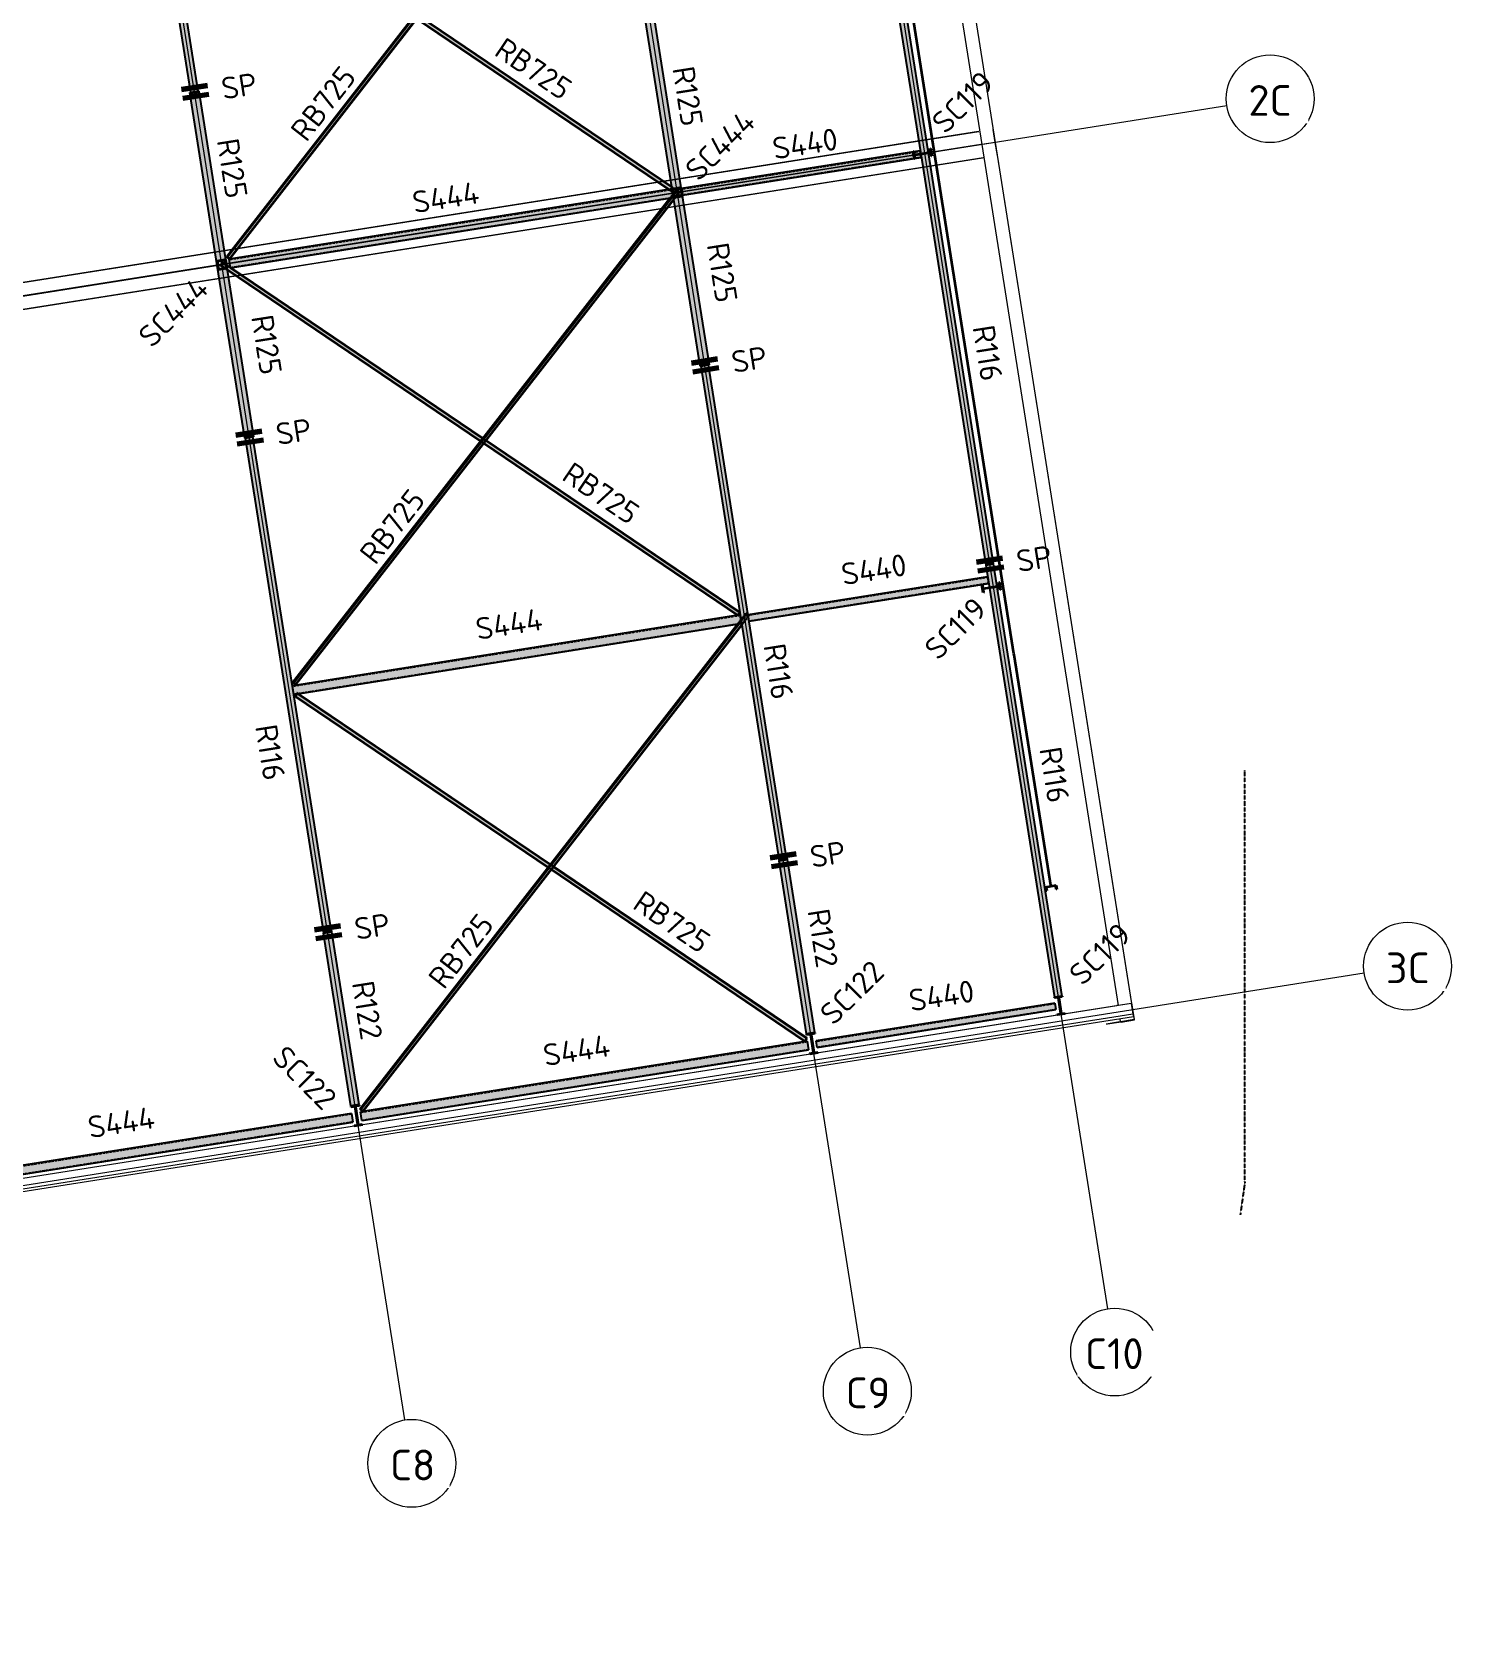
# Model space of a CAD drawing. Header units: millimetres. Extents: x 665 to 246729, y 5858 to 4056708.
# Drawn here: x 101320 to 133774, y 3998933 to 4035567 of the extents above; entities that cross this region are included whole.
import ezdxf

# ---------------------------------------------------------------- set-up
doc = ezdxf.new("R2010")
doc.units = ezdxf.units.MM
for name, pattern in [('Boundary', [16, 5, -2, 5, -2, 0, -2]), ('Dash', [7, 5, -2]), ('Hidden Half', [3, 2, -1])]:
    doc.linetypes.add(name, pattern=pattern)
for name, color, linetype, lineweight in [('A-270-M_ROOF', 132, 'Continuous', 13), ('C-910-M_SITE_BOUND', 91, 'Boundary', 25), ('S-280-A_COLUMN', 171, 'Continuous', 18), ('S-280-A_STRUCT_FRAME', 2, 'Continuous', 18), ('S-280-M_COLUMN', 52, 'Continuous', 13), ('S-280-M_STRUCT_FRAME', 12, 'Continuous', 13), ('S-280-MH_COLUMN', 52, 'Hidden Half', 13), ('Z-000-T_TEXT', 131, 'Continuous', 25), ('Z-030-M_GRID', 191, 'Continuous', 13), ('Z-033_T_GRIDREF', 31, 'Continuous', 13)]:
    doc.layers.add(name, color=color, linetype=linetype, lineweight=lineweight)
doc.styles.add('ISOCPEUR_2', font='isocpeur.ttf', dxfattribs={"height": 700})
doc.styles.add('ISOCPEUR_3', font='isocpeur.ttf', dxfattribs={"height": 500})

# ---------------------------------------------------------------- blocks, each defined once
blk = doc.blocks.new('Ridge Capping - Ridge Capping-1882401-S6_001 - UPPER ROOF FRAMING - PART 3')
at = {"layer": 'A-270-M_ROOF', "color": 253, "lineweight": 5}
for p, q in [((-2322602, 4019156), (-2233048, 4033309)), ((-2322601, 4019148), (-2233037, 4033303)), ((-2232718, 4033353), (-2232672, 4033058)), ((-2232672, 4033058), (-2232625, 4032762)), ((-2232990, 4033007), (-2322795, 4018815)), ((-2322722, 4018524), (-2232943, 4032712)), ((-2322607, 4018534), (-2232952, 4032702))]:
    blk.add_line(p, q, dxfattribs=at)
blk = doc.blocks.new('Roof Gutters3 - Roof Gutters-1885272-S6_001 - UPPER ROOF FRAMING - PART 3')
at = {"layer": 'A-270-M_ROOF', "color": 253, "lineweight": 5}
for p, q in [((-2236079, 4052619), (-2232973, 4033010)), ((-2235775, 4052666), (-2232669, 4033058)), ((-2235769, 4052627), (-2232669, 4033058)), ((-2232669, 4033058), (-2232973, 4033010)), ((-2232669, 4033058), (-2229569, 4013489)), ((-2232669, 4033058), (-2229562, 4013450)), ((-2232973, 4033010), (-2232990, 4033007)), ((-2232973, 4033010), (-2229867, 4013401)), ((-2229867, 4013401), (-2229894, 4013398)), ((-2229562, 4013450), (-2229867, 4013401)), ((-2229569, 4013489), (-2229564, 4013459)), ((-2229559, 4013460), (-2229564, 4013459)), ((-2229563, 4013456), (-2229562, 4013450)), ((-2229561, 4013456), (-2229502, 4013080)), ((-2229498, 4013078), (-2229559, 4013460)), ((-2229830, 4013028), (-2230138, 4012980)), ((-2230110, 4012976), (-2230138, 4012980)), ((-2229802, 4013024), (-2230110, 4012976)), ((-2229820, 4013030), (-2229830, 4013028)), ((-2229830, 4013028), (-2229802, 4013024)), ((-2229812, 4013031), (-2229822, 4013095)), ((-2229820, 4013030), (-2229812, 4013031)), ((-2229802, 4013027), (-2229820, 4013030)), ((-2229502, 4013080), (-2229812, 4013031)), ((-2229502, 4013080), (-2229802, 4013027)), ((-2229802, 4013024), (-2229498, 4013078))]:
    blk.add_line(p, q, dxfattribs=at)
blk = doc.blocks.new('25021-APA-ZZ-ZZ-M3-AR-000001_V3_rvt-1-S6_001 - UPPER ROOF FRAMING - PART 3')
at = {"layer": 'A-270-M_ROOF', "color": 253, "lineweight": 5}
for p, q in [((-2229569, 4013444), (-2319688, 3999234)), ((-2319622, 3999249), (-2229894, 4013398)), ((-2229569, 4013449), (-2229569, 4013444)), ((-2229569, 4013444), (-2229531, 4013207)), ((-2229531, 4013207), (-2319649, 3998997)), ((-2229521, 4013143), (-2319639, 3998933)), ((-2229531, 4013207), (-2229521, 4013143))]:
    blk.add_line(p, q, dxfattribs=at)
for name in ['Roof Gutters3 - Roof Gutters-1885272-S6_001 - UPPER ROOF FRAMING - PART 3', 'Ridge Capping - Ridge Capping-1882401-S6_001 - UPPER ROOF FRAMING - PART 3']:
    blk.add_blockref(name, (0, 0), dxfattribs=at)
blk = doc.blocks.new('NRP_Framing-Steel-SHS - S444 - 200x200x6_0SHS-3931728-S6_001 - UPPER ROOF FRAMING - PART 3')
at = {"layer": 'S-280-M_STRUCT_FRAME', "linetype": 'Dash', "lineweight": 25}
for p, q in [((5155, 94), (-5142, 94)), ((5155, -94), (-5142, -94))]:
    blk.add_line(p, q, dxfattribs=at)
blk = doc.blocks.new('NRP_Framing-Steel-SHS - S444 - 200x200x6_0SHS-3931730-S6_001 - UPPER ROOF FRAMING - PART 3')
at = {"layer": 'S-280-M_STRUCT_FRAME', "linetype": 'Dash', "lineweight": 25}
for p, q in [((5164, 94), (-5151, 94)), ((5164, -94), (-5151, -94))]:
    blk.add_line(p, q, dxfattribs=at)
blk = doc.blocks.new('NRP_Framing-Steel-SHS - S440 - 150x150x5_0SHS-3931931-S6_001 - UPPER ROOF FRAMING - PART 3')
at = {"layer": 'S-280-M_STRUCT_FRAME', "linetype": 'Dash', "lineweight": 25}
for p, q in [((2755, 70), (-2748, 70)), ((2755, -70), (-2748, -70))]:
    blk.add_line(p, q, dxfattribs=at)
blk = doc.blocks.new('NRP_Framing-Steel-SHS - S440 - 150x150x5_0SHS-3931934-S6_001 - UPPER ROOF FRAMING - PART 3')
at = {"layer": 'S-280-M_STRUCT_FRAME', "linetype": 'Dash', "lineweight": 25}
for p, q in [((2764, 70), (-2751, 70)), ((2764, -70), (-2751, -70))]:
    blk.add_line(p, q, dxfattribs=at)
blk = doc.blocks.new('NRP_Framing-Steel-SHS - S444 - 200x200x6_0SHS-3935516-S6_001 - UPPER ROOF FRAMING - PART 3')
at = {"layer": 'S-280-M_STRUCT_FRAME', "linetype": 'Dash', "lineweight": 25}
for p, q in [((5145, 94), (-5142, 94)), ((5145, -94), (-5142, -94))]:
    blk.add_line(p, q, dxfattribs=at)
blk = doc.blocks.new('NRP_Framing-Steel-Purlin Z - G915 - EZ250-19-4096969-S6_001 - UPPER ROOF FRAMING - PART 3')
at = {"layer": 'S-280-M_STRUCT_FRAME', "color": 3, "lineweight": 35}
blk.add_line((-2231396, 4016090), (-2232235, 4021385), dxfattribs=at)
blk = doc.blocks.new('NRP_Framing-Steel-Purlin Z - G914 - EZ250-15-4096985-S6_001 - UPPER ROOF FRAMING - PART 3')
at = {"layer": 'S-280-M_STRUCT_FRAME', "color": 150, "lineweight": 35}
blk.add_line((-2232235, 4021385), (-2232239, 4021410), dxfattribs=at)
blk = doc.blocks.new('NRP_Framing-Steel-Purlin Z - G914 - EZ250-15-4096986-S6_001 - UPPER ROOF FRAMING - PART 3')
at = {"layer": 'S-280-M_STRUCT_FRAME', "color": 150, "lineweight": 35}
for p, q in [((-2234167, 4033582), (-2234182, 4033681)), ((-2233932, 4032101), (-2234167, 4033582)), ((-2232239, 4021410), (-2233916, 4032002))]:
    blk.add_line(p, q, dxfattribs=at)
blk = doc.blocks.new('NRP_Framing-Steel-Purlin Z - G914 - EZ250-15-4096996-S6_001 - UPPER ROOF FRAMING - PART 3')
at = {"layer": 'S-280-M_STRUCT_FRAME', "color": 150, "lineweight": 35}
for p, q in [((-2233932, 4032101), (-2235878, 4044384)), ((-2233916, 4032003), (-2233932, 4032101))]:
    blk.add_line(p, q, dxfattribs=at)
blk = doc.blocks.new('NRP_Framing-Steel-SHS - S444 - 200x200x6_0SHS-3964596-S6_001 - UPPER ROOF FRAMING - PART 3')
at = {"layer": 'S-280-M_STRUCT_FRAME', "linetype": 'Dash', "lineweight": 25}
for p, q in [((-5146, 94), (-5250, 94)), ((5069, 94), (-5146, 94)), ((-5146, -94), (-5250, -94)), ((5069, -94), (-5146, -94))]:
    blk.add_line(p, q, dxfattribs=at)
blk = doc.blocks.new('NRP_Framing-Steel-SHS - S440 - 150x150x5_0SHS-3964583-S6_001 - UPPER ROOF FRAMING - PART 3')
at = {"layer": 'S-280-M_STRUCT_FRAME', "linetype": 'Dash', "lineweight": 25}
for p, q in [((2749, 70), (-2748, 70)), ((2828, 70), (2749, 70)), ((2749, -70), (-2748, -70)), ((2828, -70), (2749, -70))]:
    blk.add_line(p, q, dxfattribs=at)
blk = doc.blocks.new('NRP_Framing-Steel-EA - RB725 - 75x75x8EA-3935466-S6_001 - UPPER ROOF FRAMING - PART 3')
at = {"layer": 'S-280-M_STRUCT_FRAME', "linetype": 'Dash', "lineweight": 35}
h = blk.add_hatch(color=132, dxfattribs=at)
h.paths.add_polyline_path([(-2236997, 4012592), (-2236955, 4012654), (-2242729, 4016563), (-2242775, 4016504), (-2237240, 4012756)])
h.paths.add_polyline_path([(-2242837, 4016547), (-2242791, 4016606), (-2248541, 4020500), (-2248567, 4020495), (-2248599, 4020449), (-2247113, 4019443)])
h = blk.add_hatch(color=132, dxfattribs=at)
h.paths.add_polyline_path([(-2236955, 4012654), (-2236956, 4012660), (-2242726, 4016567), (-2242729, 4016563), (-2237107, 4012756)])
h.paths.add_polyline_path([(-2242791, 4016606), (-2242788, 4016610), (-2248534, 4020501), (-2248541, 4020500), (-2247113, 4019533)])
at = {"layer": 'S-280-M_STRUCT_FRAME', "color": 133, "lineweight": 35}
for p, q in [((-2248568, 4020495), (-2248599, 4020449)), ((-2248599, 4020449), (-2248567, 4020495)), ((-2248599, 4020449), (-2248599, 4020449)), ((-2248599, 4020449), (-2242837, 4016547)), ((-2242791, 4016606), (-2248541, 4020500)), ((-2248534, 4020501), (-2242788, 4016610)), ((-2242726, 4016567), (-2236956, 4012660)), ((-2242775, 4016504), (-2236997, 4012592)), ((-2236955, 4012654), (-2242729, 4016563)), ((-2236955, 4012654), (-2236997, 4012592)), ((-2236956, 4012660), (-2236955, 4012654))]:
    blk.add_line(p, q, dxfattribs=at)
at = {"layer": 'S-280-M_STRUCT_FRAME', "color": 133, "linetype": 'Dash', "lineweight": 35}
for p, q in [((-2248562, 4020505), (-2248568, 4020495)), ((-2248567, 4020495), (-2248557, 4020511)), ((-2248558, 4020517), (-2248563, 4020510)), ((-2248563, 4020510), (-2248562, 4020505)), ((-2248557, 4020511), (-2248558, 4020517)), ((-2248558, 4020517), (-2248534, 4020501)), ((-2248541, 4020500), (-2248557, 4020511)), ((-2242729, 4016563), (-2242791, 4016606)), ((-2242788, 4016610), (-2242726, 4016567)), ((-2242837, 4016547), (-2242775, 4016504))]:
    blk.add_line(p, q, dxfattribs=at)
blk = doc.blocks.new('NRP_Framing-Steel-EA - RB725 - 75x75x8EA-3935374-S6_001 - UPPER ROOF FRAMING - PART 3')
at = {"layer": 'S-280-M_STRUCT_FRAME', "linetype": 'Dash', "lineweight": 35}
h = blk.add_hatch(color=132, dxfattribs=at)
h.paths.add_polyline_path([(-2247119, 4011037), (-2238519, 4022087), (-2238526, 4022086), (-2247120, 4011044)])
h.paths.add_polyline_path([(-2238457, 4022167), (-2238446, 4022185), (-2238446, 4022188), (-2238458, 4022174)])
h = blk.add_hatch(color=132, dxfattribs=at)
h.paths.add_polyline_path([(-2247113, 4011032), (-2238508, 4022089), (-2238519, 4022087), (-2247119, 4011037)])
h.paths.add_polyline_path([(-2238455, 4022156), (-2238444, 4022171), (-2238446, 4022181), (-2238457, 4022167)])
h = blk.add_hatch(color=132, dxfattribs=at)
h.paths.add_polyline_path([(-2247061, 4010997), (-2238430, 4022086), (-2238444, 4022171), (-2238455, 4022156), (-2238446, 4022099), (-2238508, 4022089), (-2247110, 4011035), (-2247106, 4011032)])
h.paths.add_polyline_path([(-2238286, 4022271), (-2238286, 4022272), (-2238289, 4022286)])
at = {"layer": 'S-280-M_STRUCT_FRAME', "color": 133, "lineweight": 35}
for p, q in [((-2247120, 4011044), (-2238526, 4022086)), ((-2238519, 4022087), (-2247119, 4011037)), ((-2238508, 4022089), (-2247113, 4011032)), ((-2238430, 4022086), (-2247061, 4010997)), ((-2238458, 4022174), (-2238446, 4022188)), ((-2238445, 4022182), (-2238457, 4022167)), ((-2238444, 4022171), (-2238455, 4022156)), ((-2247119, 4011037), (-2247120, 4011044)), ((-2247113, 4011032), (-2247119, 4011037)), ((-2247061, 4010997), (-2247110, 4011035))]:
    blk.add_line(p, q, dxfattribs=at)
at = {"layer": 'S-280-M_STRUCT_FRAME', "color": 133, "linetype": 'Dash', "lineweight": 35}
for p, q in [((-2238526, 4022086), (-2238458, 4022174)), ((-2238457, 4022167), (-2238519, 4022087)), ((-2238455, 4022156), (-2238508, 4022089)), ((-2238446, 4022188), (-2238339, 4022326)), ((-2238338, 4022319), (-2238445, 4022182)), ((-2238332, 4022315), (-2238444, 4022171)), ((-2238280, 4022279), (-2238430, 4022086)), ((-2238339, 4022326), (-2238338, 4022319)), ((-2238280, 4022280), (-2238339, 4022326)), ((-2238338, 4022319), (-2238332, 4022315)), ((-2238332, 4022315), (-2238333, 4022320)), ((-2238333, 4022320), (-2238280, 4022279)), ((-2238280, 4022279), (-2238280, 4022280))]:
    blk.add_line(p, q, dxfattribs=at)
blk = doc.blocks.new('NRP_Framing-Steel-EA - RB725 - 75x75x8EA-3935147-S6_001 - UPPER ROOF FRAMING - PART 3')
at = {"layer": 'S-280-M_STRUCT_FRAME', "linetype": 'Dash', "lineweight": 35}
h = blk.add_hatch(color=132, dxfattribs=at)
h.paths.add_polyline_path([(-2238483, 4022354), (-2238484, 4022360), (-2244262, 4026272), (-2244265, 4026268), (-2239361, 4022949)])
h.paths.add_polyline_path([(-2244327, 4026310), (-2244324, 4026314), (-2250068, 4030202), (-2250074, 4030200), (-2244889, 4026691)])
h.paths.add_polyline_path([(-2250077, 4030202), (-2250078, 4030209), (-2250165, 4030268), (-2250164, 4030261), (-2250108, 4030223)])
h = blk.add_hatch(color=132, dxfattribs=at)
h.paths.add_polyline_path([(-2238525, 4022292), (-2238483, 4022354), (-2244265, 4026268), (-2244311, 4026209), (-2238531, 4022296)])
h.paths.add_polyline_path([(-2244373, 4026251), (-2244327, 4026310), (-2250164, 4030261), (-2250148, 4030160), (-2244889, 4026600)])
at = {"layer": 'S-280-M_STRUCT_FRAME', "color": 133, "linetype": 'Dash', "lineweight": 35}
for p, q in [((-2250295, 4030260), (-2250253, 4030322)), ((-2250258, 4030316), (-2250295, 4030260)), ((-2250295, 4030260), (-2250295, 4030260)), ((-2250295, 4030260), (-2250148, 4030160)), ((-2250254, 4030328), (-2250258, 4030321)), ((-2250258, 4030321), (-2250258, 4030316)), ((-2250253, 4030322), (-2250254, 4030328)), ((-2250254, 4030328), (-2250165, 4030268)), ((-2250164, 4030261), (-2250253, 4030322)), ((-2250078, 4030209), (-2250068, 4030202)), ((-2250074, 4030201), (-2250077, 4030202)), ((-2244373, 4026251), (-2244311, 4026209)), ((-2244265, 4026268), (-2244327, 4026310)), ((-2244324, 4026314), (-2244262, 4026272))]:
    blk.add_line(p, q, dxfattribs=at)
at = {"layer": 'S-280-M_STRUCT_FRAME', "color": 133, "lineweight": 35}
for p, q in [((-2250165, 4030268), (-2250078, 4030209)), ((-2250077, 4030202), (-2250164, 4030261)), ((-2250148, 4030160), (-2244373, 4026251)), ((-2244327, 4026310), (-2250074, 4030201)), ((-2250068, 4030202), (-2244324, 4026314)), ((-2244311, 4026209), (-2238525, 4022292)), ((-2238483, 4022354), (-2244265, 4026268)), ((-2244262, 4026272), (-2238484, 4022360)), ((-2238483, 4022354), (-2238525, 4022292)), ((-2238484, 4022360), (-2238483, 4022354))]:
    blk.add_line(p, q, dxfattribs=at)
blk = doc.blocks.new('NRP_Framing-Steel-EA - RB725 - 75x75x8EA-3935316-S6_001 - UPPER ROOF FRAMING - PART 3')
at = {"layer": 'S-280-M_STRUCT_FRAME', "linetype": 'Dash', "lineweight": 35}
for points in [[(-2248653, 4020749), (-2240055, 4031788), (-2240062, 4031787), (-2248654, 4020755)], [(-2248646, 4020744), (-2240043, 4031790), (-2240055, 4031788), (-2248653, 4020749)], [(-2248594, 4020709), (-2239983, 4031766), (-2239988, 4031798), (-2240043, 4031790), (-2248644, 4020747), (-2248640, 4020744)]]:
    blk.add_hatch(color=132, dxfattribs=at).paths.add_polyline_path(points)
at = {"layer": 'S-280-M_STRUCT_FRAME', "color": 133, "linetype": 'Dash', "lineweight": 35}
for p, q in [((-2240062, 4031787), (-2239933, 4031952)), ((-2239933, 4031952), (-2239932, 4031946)), ((-2239873, 4031907), (-2239933, 4031952)), ((-2239932, 4031946), (-2240055, 4031788)), ((-2239925, 4031941), (-2240043, 4031790)), ((-2239873, 4031906), (-2239983, 4031766)), ((-2239932, 4031946), (-2239925, 4031941)), ((-2239925, 4031941), (-2239926, 4031947)), ((-2239926, 4031947), (-2239873, 4031906)), ((-2239873, 4031906), (-2239873, 4031907))]:
    blk.add_line(p, q, dxfattribs=at)
at = {"layer": 'S-280-M_STRUCT_FRAME', "color": 133, "lineweight": 35}
for p, q in [((-2248654, 4020755), (-2240062, 4031787)), ((-2240055, 4031788), (-2248653, 4020749)), ((-2240043, 4031790), (-2248646, 4020744)), ((-2239983, 4031766), (-2248594, 4020709)), ((-2248653, 4020749), (-2248654, 4020755)), ((-2248646, 4020744), (-2248653, 4020749)), ((-2248594, 4020709), (-2248644, 4020747))]:
    blk.add_line(p, q, dxfattribs=at)
blk = doc.blocks.new('NRP_Framing-Steel-EA - RB725 - 75x75x8EA-3964584-S6_001 - UPPER ROOF FRAMING - PART 3')
at = {"layer": 'S-280-M_STRUCT_FRAME', "linetype": 'Dash', "lineweight": 35}
for points in [[(-2250154, 4030456), (-2241560, 4041495), (-2241563, 4041496), (-2241570, 4041495), (-2250161, 4030460)], [(-2250153, 4030450), (-2241559, 4041489), (-2241560, 4041495), (-2250154, 4030454)], [(-2250101, 4030409), (-2241506, 4041448), (-2241560, 4041488), (-2250153, 4030450), (-2250108, 4030415)], [(-2250100, 4030408), (-2250101, 4030409), (-2250153, 4030450), (-2250154, 4030456), (-2250161, 4030460), (-2250160, 4030454), (-2250108, 4030414)]]:
    blk.add_hatch(color=132, dxfattribs=at).paths.add_polyline_path(points)
at = {"layer": 'S-280-M_STRUCT_FRAME', "color": 133, "lineweight": 35}
for p, q in [((-2241570, 4041495), (-2250161, 4030460)), ((-2241560, 4041495), (-2250154, 4030456)), ((-2241559, 4041489), (-2250153, 4030450)), ((-2241563, 4041496), (-2241560, 4041495)), ((-2241560, 4041495), (-2241559, 4041489)), ((-2241559, 4041489), (-2241506, 4041448)), ((-2241506, 4041448), (-2250101, 4030409)), ((-2241506, 4041447), (-2250100, 4030408)), ((-2241506, 4041448), (-2241506, 4041447)), ((-2250154, 4030456), (-2250161, 4030460)), ((-2250161, 4030460), (-2250160, 4030454)), ((-2250160, 4030454), (-2250100, 4030408)), ((-2250153, 4030450), (-2250154, 4030456)), ((-2250101, 4030409), (-2250153, 4030450)), ((-2250100, 4030408), (-2250101, 4030409))]:
    blk.add_line(p, q, dxfattribs=at)
at = {"layer": 'S-280-M_STRUCT_FRAME', "color": 133, "linetype": 'Dash', "lineweight": 35}
for q in [(-2241570, 4041495), (-2241563, 4041496)]:
    blk.add_line((-2241566, 4041499), q, dxfattribs=at)
blk = doc.blocks.new('NRP_Framing-Steel-EA - RB725 - 75x75x8EA-3934899-S6_001 - UPPER ROOF FRAMING - PART 3')
at = {"layer": 'S-280-M_STRUCT_FRAME', "linetype": 'Dash', "lineweight": 35}
h = blk.add_hatch(color=132, dxfattribs=at)
h.paths.add_polyline_path([(-2240087, 4031985), (-2240019, 4031996), (-2240025, 4032034), (-2245796, 4035938), (-2245842, 4035878), (-2240127, 4032012)])
h.paths.add_polyline_path([(-2245908, 4035923), (-2245862, 4035982), (-2251651, 4039899), (-2251707, 4039890), (-2251700, 4039841), (-2250101, 4038759)])
h.paths.add_polyline_path([(-2251894, 4039973), (-2251908, 4040061), (-2251945, 4040007)])
h = blk.add_hatch(color=132, dxfattribs=at)
h.paths.add_polyline_path([(-2240088, 4031985), (-2240087, 4031985), (-2240128, 4032012)])
h.paths.add_polyline_path([(-2245908, 4035923), (-2245908, 4035923), (-2250101, 4038759)])
h.paths.add_polyline_path([(-2251894, 4039972), (-2251894, 4039973), (-2251945, 4040006)])
at = {"layer": 'S-280-M_STRUCT_FRAME', "color": 133, "lineweight": 35}
for p, q in [((-2251945, 4040007), (-2251908, 4040061)), ((-2251945, 4040006), (-2251945, 4040007)), ((-2251945, 4040007), (-2251894, 4039973)), ((-2251945, 4040006), (-2251894, 4039972)), ((-2251700, 4039841), (-2245908, 4035923)), ((-2251700, 4039841), (-2245908, 4035923)), ((-2245862, 4035982), (-2251651, 4039899)), ((-2245843, 4035878), (-2240088, 4031985)), ((-2245842, 4035879), (-2240087, 4031985)), ((-2240025, 4032034), (-2245796, 4035938))]:
    blk.add_line(p, q, dxfattribs=at)
at = {"layer": 'S-280-M_STRUCT_FRAME', "color": 133, "linetype": 'Dash', "lineweight": 35}
for p, q in [((-2251908, 4040061), (-2251903, 4040069)), ((-2251651, 4039899), (-2251903, 4040069)), ((-2251894, 4039973), (-2251700, 4039842)), ((-2251894, 4039972), (-2251700, 4039841)), ((-2245796, 4035938), (-2245862, 4035982)), ((-2245908, 4035923), (-2245842, 4035879)), ((-2245908, 4035923), (-2245843, 4035878)), ((-2240088, 4031985), (-2239951, 4031893)), ((-2240087, 4031985), (-2239951, 4031894)), ((-2239909, 4031955), (-2240025, 4032034)), ((-2239909, 4031955), (-2239951, 4031894)), ((-2239908, 4031949), (-2239909, 4031955)), ((-2239951, 4031893), (-2239914, 4031948)), ((-2239951, 4031894), (-2239951, 4031893)), ((-2239916, 4031945), (-2239913, 4031942)), ((-2239914, 4031948), (-2239913, 4031942)), ((-2239913, 4031942), (-2239908, 4031949))]:
    blk.add_line(p, q, dxfattribs=at)
blk = doc.blocks.new('Family - ___-3870354-S6_001 - UPPER ROOF FRAMING - PART 3')
at = {"layer": 'C-910-M_SITE_BOUND'}
for q in [(-2226983, 4018760), (-2227088, 4008633)]:
    blk.add_line((-2226983, 4009382), q, dxfattribs=at)
blk = doc.blocks.new('Grid - NRP_Grid-Head-320187-S6_001 - UPPER ROOF FRAMING - PART 3')
at = {"layer": 'Z-033_T_GRIDREF'}
blk.add_circle((0, 0), 5, dxfattribs=at)
blk = doc.blocks.new('NRP_Splice _v3_ - NRP_Splice-3209833-S6_001 - UPPER ROOF FRAMING - PART 3')
at = {"layer": 'Z-000-T_TEXT', "lineweight": 70}
for p, q in [((-0.5, 1.5), (-0.5, -1.5)), ((-0.5, 1.5), (-0.5, -1.5)), ((0.5, 1.5), (0.5, -1.5)), ((0.5, -1.5), (0.5, 1.5))]:
    blk.add_line(p, q, dxfattribs=at)

msp = doc.modelspace()

# ---------------------------------------------------------------- hatches: boundary and pattern name
at = {"layer": 'S-280-M_STRUCT_FRAME', "lineweight": 5}
for points in [[(104929.5, 4034196.6), (105098.4, 4034223.3), (103305.6, 4045542.5), (103136.7, 4045515.7), (104924.9, 4034225.7)], [(121553.7, 4032793.5), (121722.6, 4032820.3), (120242.5, 4042164.7), (120073.6, 4042137.9), (120074.2, 4042134.5)], [(115905.1, 4031898.8), (116111.5, 4031931.5), (115488, 4035868.3), (115281.5, 4035835.6), (115562.8, 4034060)], [(105534.4, 4030256.2), (105740.8, 4030288.9), (105117.3, 4034225.7), (104910.8, 4034193), (104931.9, 4034060)], [(105098.4, 4034223.3), (105035.1, 4034212.7), (105040, 4034213.5)], [(116123.5, 4031855.8), (121552.9, 4032715.7), (121529.5, 4032863.9), (116100.1, 4032003.9), (116116.7, 4031898.8)], [(123036.9, 4023429.4), (123205.8, 4023456.1), (121722.6, 4032820.3), (121553.7, 4032793.5), (122665.6, 4025773.6)], [(105832.3, 4030200.4), (115921, 4031798.4), (115889.7, 4031995.9), (105801, 4030398), (105818.3, 4030288.9)], [(116111.5, 4031931.5), (115905.1, 4031898.8), (116528.7, 4027962), (116735.1, 4027994.7)], [(105740.8, 4030288.9), (105534.4, 4030256.2), (106157.9, 4026319.4), (106364.4, 4026352)], [(118332.4, 4016695.5), (118501.3, 4016722.3), (116716.4, 4027991.2), (116547.5, 4027964.5), (118139.9, 4017910.8)], [(116716.4, 4027991.2), (116669.3, 4027984.2), (116665.3, 4027983.6)], [(107961.7, 4015052.9), (108130.6, 4015079.7), (106345.7, 4026348.6), (106176.8, 4026321.8), (106230.1, 4025985.4)], [(106345.7, 4026348.6), (106298.6, 4026341.6), (106294.6, 4026341)], [(117641.7, 4022152.2), (123088.8, 4023015), (123065.4, 4023163.1), (117618.3, 4022300.3)], [(124596.5, 4013582.9), (124765.4, 4013609.6), (123205.8, 4023455.8), (123036.9, 4023429.1), (123911, 4017910.8)], [(123205.8, 4023455.8), (123173, 4023451), (123170.3, 4023450.5)], [(107274.9, 4020484.9), (117462.9, 4022098.6), (117431.6, 4022296.1), (107243.7, 4020682.4), (107255.1, 4020610.4)], [(118322.8, 4016695.1), (118332.2, 4016696.5), (118326.4, 4016733.4), (118317, 4016731.9), (118322.8, 4016695.5)], [(118323, 4016693.8), (118946.7, 4012756.1), (119134.4, 4012785.9), (118510.7, 4016723.5)], [(118501.1, 4016723.3), (118510.5, 4016724.8), (118504.7, 4016761.7), (118495.3, 4016760.2), (118501.1, 4016723.5)], [(108130.4, 4015080.7), (108139.8, 4015082.2), (108133.9, 4015119), (108124.6, 4015117.6), (108130.4, 4015080.9)], [(107952.1, 4015052.4), (107961.5, 4015053.9), (107955.7, 4015090.8), (107946.3, 4015089.3), (107952.1, 4015052.9)], [(107952.3, 4015051.2), (108576, 4011113.5), (108763.7, 4011143.2), (108140, 4015080.9)], [(119188.2, 4012446.4), (124623.4, 4013307.3), (124599.9, 4013455.5), (119164.7, 4012594.6)], [(108821.3, 4010779.1), (118991.6, 4012390), (118960.3, 4012587.5), (108790.1, 4010976.7)], [(98460.5, 4009138.1), (108620.8, 4010747.4), (108589.6, 4010944.9), (98429.2, 4009335.6)]]:
    msp.add_hatch(color=256, dxfattribs=at).paths.add_polyline_path(points)
at = {"layer": 'S-280-M_STRUCT_FRAME'}
for points in [[(116716.4, 4027991.2), (116716.3, 4027991.7), (116669.3, 4027984.2)], [(106345.7, 4026348.6), (106345.6, 4026349.1), (106298.6, 4026341.6)], [(118510.7, 4016723.5), (118510.5, 4016724.8), (118501.3, 4016722.2)], [(108140, 4015080.9), (108139.8, 4015082.2), (108130.6, 4015079.6)]]:
    msp.add_hatch(color=256, dxfattribs=at).paths.add_polyline_path(points)

# ---------------------------------------------------------------- linework, layer by layer
at = {"layer": 'S-280-M_COLUMN', "lineweight": 35}
for p, q in [((121374.7, 4032855.3), (121385.5, 4032857)), ((121377.2, 4032839.8), (121374.7, 4032855.3)), ((121385.5, 4032857), (121387.9, 4032841.5)), ((121402.6, 4032679.5), (121400.6, 4032691.6)), ((121411.4, 4032693.3), (121413.3, 4032681.2)), ((121540.3, 4032795.2), (121553.1, 4032797.3)), ((121554.3, 4032789.7), (121541.5, 4032787.7)), ((121722, 4032824), (121763.7, 4032830.6)), ((121764.9, 4032823.1), (121723.2, 4032816.5)), ((121761.6, 4032916.5), (121772.4, 4032918.2)), ((121773.1, 4032843.7), (121761.6, 4032916.5)), ((121772.4, 4032918.2), (121800.2, 4032742.4)), ((121789.4, 4032740.7), (121777.9, 4032813.6)), ((121800.2, 4032742.4), (121789.4, 4032740.7)), ((121413.3, 4032681.2), (121402.6, 4032679.5)), ((122939.1, 4022978.4), (122949.9, 4022980.1)), ((122967, 4022802.6), (122939.1, 4022978.4)), ((122949.9, 4022980.1), (122961.4, 4022907.2)), ((122966.2, 4022877.2), (122977.7, 4022804.3)), ((122977.7, 4022804.3), (122967, 4022802.6)), ((122974.5, 4022897.7), (123117.5, 4022920.4)), ((123118.7, 4022912.9), (122975.7, 4022890.2)), ((123286.4, 4022947.1), (123328.1, 4022953.7)), ((123329.3, 4022946.2), (123287.6, 4022939.6)), ((123326, 4023039.7), (123336.8, 4023041.4)), ((123337.5, 4022966.8), (123326, 4023039.7)), ((123336.8, 4023041.4), (123364.6, 4022865.6)), ((123353.8, 4022863.9), (123342.3, 4022936.8)), ((123364.6, 4022865.6), (123353.8, 4022863.9)), ((124385.7, 4016099), (124632.7, 4016138.1)), ((124399.8, 4016010.1), (124385.7, 4016099)), ((124414.6, 4016012.5), (124399.8, 4016010.1)), ((124403.7, 4016081.6), (124414.6, 4016012.5)), ((124607.2, 4016126), (124413.7, 4016095.3)), ((124631.9, 4016046.9), (124621, 4016116)), ((124646.7, 4016049.2), (124631.9, 4016046.9)), ((124632.7, 4016138.1), (124646.7, 4016049.2)), ((124592.6, 4013585), (124596, 4013585.6)), ((124594.3, 4013574.2), (124592.6, 4013585)), ((124667.2, 4013585.8), (124594.3, 4013574.2)), ((124736.2, 4013222.7), (124680.2, 4013576.3)), ((124687.7, 4013577.5), (124743.7, 4013223.9)), ((124770.1, 4013602.1), (124697.2, 4013590.5)), ((124764.9, 4013612.3), (124768.4, 4013612.8)), ((124768.4, 4013612.8), (124770.1, 4013602.1)), ((124653.9, 4013198.1), (124726.7, 4013209.7)), ((124655.6, 4013187.4), (124653.9, 4013198.1)), ((124831.4, 4013215.2), (124655.6, 4013187.4)), ((124756.8, 4013214.4), (124829.7, 4013226)), ((124829.7, 4013226), (124831.4, 4013215.2)), ((118948.3, 4012746.5), (119135.9, 4012776.2)), ((118950.5, 4012732.2), (118948.3, 4012746.5)), ((119028.6, 4012744.5), (118950.5, 4012732.2)), ((119105.1, 4012334.4), (119041.7, 4012735)), ((119050.6, 4012736.5), (119114.1, 4012335.9)), ((119138.2, 4012761.9), (119060.1, 4012749.5)), ((119135.9, 4012776.2), (119138.2, 4012761.9)), ((119017.6, 4012309), (119095.6, 4012321.4)), ((119019.8, 4012294.7), (119017.6, 4012309)), ((119207.5, 4012324.4), (119019.8, 4012294.7)), ((119127.1, 4012326.4), (119205.2, 4012338.8)), ((119205.2, 4012338.8), (119207.5, 4012324.4)), ((108577.5, 4011103.9), (108765.2, 4011133.6)), ((108579.8, 4011089.5), (108577.5, 4011103.9)), ((108657.9, 4011101.9), (108579.8, 4011089.5)), ((108734.4, 4010691.8), (108670.9, 4011092.4)), ((108679.9, 4011093.9), (108743.4, 4010693.2)), ((108767.5, 4011119.3), (108689.4, 4011106.9)), ((108765.2, 4011133.6), (108767.5, 4011119.3)), ((108646.8, 4010666.4), (108724.9, 4010678.8)), ((108649.1, 4010652.1), (108646.8, 4010666.4)), ((108836.8, 4010681.8), (108649.1, 4010652.1)), ((108756.4, 4010683.8), (108834.5, 4010696.1)), ((108834.5, 4010696.1), (108836.8, 4010681.8))]:
    msp.add_line(p, q, dxfattribs=at)
for centre, radius, start, end in [((121761.9, 4032841.9), 11.4, 279.00033, 9.00033), ((121766.6, 4032811.8), 11.4, 9.00033, 99.00033), ((122972.7, 4022909), 11.4, 189.00033, 279.00033), ((122977.4, 4022879), 11.4, 99.00033, 189.00033), ((123326.3, 4022965), 11.4, 279.00033, 9.00033), ((123331, 4022935), 11.4, 9.00033, 99.00033), ((124415.5, 4016083.5), 12, 99.00033, 189.00033), ((124609.1, 4016114.1), 12, 9.00033, 99.00033), ((124669, 4013574.5), 11.4, 9.00033, 99.00033), ((124699, 4013579.3), 11.4, 99.00033, 189.00033), ((124725, 4013220.9), 11.4, 279.00033, 9.00033), ((124755, 4013225.7), 11.4, 189.00033, 279.00033), ((119030.4, 4012733.3), 11.4, 9.00033, 99.00033), ((119061.9, 4012738.3), 11.4, 99.00033, 189.00033), ((119093.8, 4012332.7), 11.4, 279.00033, 9.00033), ((119125.4, 4012337.7), 11.4, 189.00033, 279.00033), ((108659.7, 4011090.6), 11.4, 9.00033, 99.00033), ((108691.2, 4011095.6), 11.4, 99.00033, 189.00033), ((108723.1, 4010690), 11.4, 279.00033, 9.00033), ((108754.6, 4010695), 11.4, 189.00033, 279.00033)]:
    msp.add_arc(centre, radius, start, end, dxfattribs=at)
at = {"layer": 'S-280-M_STRUCT_FRAME', "lineweight": 25}
for p, q in [((104929.5, 4034196.6), (103136.7, 4045515.7)), ((105098.4, 4034223.3), (103305.6, 4045542.5)), ((121553.7, 4032793.5), (120073.6, 4042137.9)), ((121722.6, 4032820.3), (120242.5, 4042164.7)), ((115905.1, 4031898.8), (115281.5, 4035835.6)), ((116111.5, 4031931.5), (115488, 4035868.3)), ((104910.8, 4034193), (105117.3, 4034225.7)), ((105534.4, 4030256.2), (104910.8, 4034193)), ((105098.4, 4034223.3), (104929.5, 4034196.6)), ((104929.5, 4034196.6), (104929.6, 4034195.7)), ((105098.5, 4034222.5), (105098.4, 4034223.3)), ((105740.8, 4030288.9), (105117.3, 4034225.7)), ((121529.5, 4032863.9), (116100.1, 4032003.9)), ((116123.5, 4031855.8), (121552.9, 4032715.7)), ((121529.5, 4032863.9), (121552.9, 4032715.7)), ((121553.7, 4032793.5), (121722.6, 4032820.3)), ((121722.6, 4032820.3), (121553.7, 4032793.5)), ((123036.9, 4023429.4), (121553.7, 4032793.5)), ((123205.8, 4023456.1), (121722.6, 4032820.3)), ((115889.7, 4031995.9), (105801, 4030398)), ((105832.3, 4030200.4), (115921, 4031798.4)), ((115905.1, 4031898.8), (116111.5, 4031931.5)), ((116111.5, 4031931.5), (115905.1, 4031898.8)), ((116528.7, 4027962), (115905.1, 4031898.8)), ((116735.1, 4027994.7), (116111.5, 4031931.5)), ((105534.4, 4030256.2), (105740.8, 4030288.9)), ((105740.8, 4030288.9), (105534.4, 4030256.2)), ((106157.9, 4026319.4), (105534.4, 4030256.2)), ((106364.4, 4026352), (105740.8, 4030288.9)), ((105832.3, 4030200.4), (105801, 4030398)), ((116735.1, 4027994.7), (116528.7, 4027962)), ((116547.4, 4027965.3), (116547.5, 4027964.5)), ((116547.5, 4027964.5), (116716.4, 4027991.2)), ((118332.4, 4016695.5), (116547.5, 4027964.5)), ((116716.4, 4027991.2), (116716.3, 4027992)), ((118501.3, 4016722.3), (116716.4, 4027991.2)), ((106364.4, 4026352), (106157.9, 4026319.4)), ((106176.7, 4026322.7), (106176.8, 4026321.8)), ((106176.8, 4026321.8), (106345.7, 4026348.6)), ((107961.7, 4015052.9), (106176.8, 4026321.8)), ((106345.7, 4026348.6), (106345.5, 4026349.4)), ((108130.6, 4015079.7), (106345.7, 4026348.6)), ((123065.4, 4023163.1), (117618.3, 4022300.3)), ((123205.8, 4023456.1), (123036.9, 4023429.4)), ((123036.9, 4023429.1), (123205.8, 4023455.8)), ((124596.5, 4013582.9), (123036.9, 4023429.1)), ((123065.4, 4023163.1), (123088.8, 4023015)), ((124765.4, 4013609.6), (123205.8, 4023455.8)), ((117641.7, 4022152.2), (123088.8, 4023015)), ((117431.6, 4022296.1), (107243.7, 4020682.4)), ((107274.9, 4020484.9), (117462.9, 4022098.6)), ((117431.6, 4022296.1), (117462.9, 4022098.6)), ((117641.7, 4022152.2), (117618.3, 4022300.3)), ((107274.9, 4020484.9), (107243.7, 4020682.4)), ((118326.2, 4016734.7), (118316.8, 4016733.2)), ((118316.8, 4016733.2), (118317, 4016731.9)), ((118317, 4016731.9), (118326.4, 4016733.4)), ((118317, 4016731.9), (118322.8, 4016695.1)), ((118332.2, 4016696.5), (118322.8, 4016695.1)), ((118322.8, 4016695.1), (118323, 4016693.8)), ((118323, 4016693.8), (118510.7, 4016723.5)), ((118946.7, 4012756.1), (118323, 4016693.8)), ((118501.3, 4016722.3), (118332.4, 4016695.5)), ((118504.5, 4016762.9), (118495.1, 4016761.4)), ((118495.3, 4016760.2), (118504.7, 4016761.7)), ((118510.5, 4016724.8), (118501.1, 4016723.3)), ((118504.7, 4016761.7), (118504.5, 4016762.9)), ((118510.5, 4016724.8), (118504.7, 4016761.7)), ((118510.7, 4016723.5), (118510.5, 4016724.8)), ((119134.4, 4012785.9), (118510.7, 4016723.5)), ((108133.7, 4015120.3), (108124.4, 4015118.8)), ((108124.6, 4015117.6), (108133.9, 4015119)), ((108133.9, 4015119), (108133.7, 4015120.3)), ((108139.8, 4015082.2), (108133.9, 4015119)), ((107955.5, 4015092.1), (107946.1, 4015090.6)), ((107946.1, 4015090.6), (107946.3, 4015089.3)), ((107946.3, 4015089.3), (107955.7, 4015090.8)), ((107946.3, 4015089.3), (107952.1, 4015052.4)), ((107961.5, 4015053.9), (107952.1, 4015052.4)), ((107952.1, 4015052.4), (107952.3, 4015051.2)), ((107952.3, 4015051.2), (108140, 4015080.9)), ((108576, 4011113.5), (107952.3, 4015051.2)), ((108130.6, 4015079.7), (107961.7, 4015052.9)), ((108139.8, 4015082.2), (108130.4, 4015080.7)), ((108140, 4015080.9), (108139.8, 4015082.2)), ((108763.7, 4011143.2), (108140, 4015080.9)), ((124599.9, 4013455.5), (119164.7, 4012594.6)), ((119188.2, 4012446.4), (124623.4, 4013307.3)), ((124765.4, 4013609.6), (124596.5, 4013582.9)), ((124599.9, 4013455.5), (124623.4, 4013307.3)), ((118960.3, 4012587.5), (108790.1, 4010976.7)), ((119134.4, 4012785.9), (118946.7, 4012756.1)), ((118960.3, 4012587.5), (118991.6, 4012390)), ((119188.2, 4012446.4), (119164.7, 4012594.6)), ((108821.3, 4010779.1), (118991.6, 4012390)), ((108763.7, 4011143.2), (108576, 4011113.5)), ((108589.6, 4010944.9), (98429.2, 4009335.6)), ((98460.5, 4009138.1), (108620.8, 4010747.4)), ((108589.6, 4010944.9), (108620.8, 4010747.4)), ((108821.3, 4010779.1), (108790.1, 4010976.7))]:
    msp.add_line(p, q, dxfattribs=at)
at = {"layer": 'S-280-M_STRUCT_FRAME', "linetype": 'Dash', "lineweight": 25}
for p, q in [((104929.6, 4034195.7), (105010.7, 4034208.6)), ((104929.6, 4034195.7), (104934.2, 4034167.1)), ((105015.2, 4034180), (104934.2, 4034167.1)), ((104934.2, 4034167.1), (104934.3, 4034166.3)), ((104934.3, 4034166.3), (105103.2, 4034193)), ((105010.7, 4034208.6), (105015.2, 4034180)), ((105017.5, 4034209.7), (105098.5, 4034222.5)), ((105022, 4034181), (105017.5, 4034209.7)), ((105017.5, 4034209.7), (105017.5, 4034209.7)), ((105103.1, 4034193.9), (105022, 4034181)), ((105103.1, 4034193.9), (105098.5, 4034222.5)), ((105103.2, 4034193), (105103.1, 4034193.9)), ((115992.9, 4032012.3), (115889.8, 4031995.9)), ((115992.9, 4032012.3), (116024.2, 4031814.7)), ((116100, 4032003.9), (116022.1, 4031991.6)), ((116045.6, 4031843.4), (116022.1, 4031991.6)), ((115921.1, 4031798.4), (116024.2, 4031814.7)), ((116045.6, 4031843.4), (116123.5, 4031855.8)), ((116711.6, 4028021.5), (116542.7, 4027994.8)), ((116542.7, 4027994.8), (116542.8, 4027993.9)), ((116542.8, 4027993.9), (116623.9, 4028006.8)), ((116542.8, 4027993.9), (116547.4, 4027965.3)), ((116628.4, 4027978.1), (116547.4, 4027965.3)), ((116623.9, 4028006.8), (116628.4, 4027978.1)), ((116630.7, 4028007.8), (116711.7, 4028020.7)), ((116635.2, 4027979.2), (116630.7, 4028007.8)), ((116716.3, 4027992), (116635.2, 4027979.2)), ((116635.2, 4027979.1), (116635.2, 4027979.2)), ((116711.7, 4028020.7), (116711.6, 4028021.5)), ((116716.3, 4027992.1), (116711.7, 4028020.7)), ((106340.9, 4026378.9), (106172, 4026352.1)), ((106172, 4026352.1), (106172.1, 4026351.3)), ((106172.1, 4026351.3), (106253.2, 4026364.1)), ((106172.1, 4026351.3), (106176.6, 4026322.7)), ((106257.7, 4026335.5), (106176.7, 4026322.7)), ((106253.2, 4026364.1), (106257.7, 4026335.5)), ((106260, 4026365.2), (106341, 4026378.1)), ((106264.5, 4026336.6), (106260, 4026365.2)), ((106345.5, 4026349.4), (106264.5, 4026336.6)), ((106264.5, 4026336.5), (106264.5, 4026336.6)), ((106341, 4026378.1), (106340.9, 4026378.9)), ((106345.5, 4026349.5), (106341, 4026378.1)), ((123201, 4023486.1), (123032.1, 4023459.4)), ((123032.3, 4023458.5), (123113.3, 4023471.4)), ((123117.8, 4023442.7), (123036.8, 4023429.9)), ((123036.9, 4023429.3), (123036.9, 4023429.1)), ((123113.3, 4023471.4), (123117.8, 4023442.7)), ((123120.1, 4023472.4), (123201.1, 4023485.3)), ((123124.6, 4023443.8), (123120.1, 4023472.4)), ((123205.7, 4023456.6), (123124.6, 4023443.8)), ((123124.7, 4023443.7), (123124.6, 4023443.8)), ((123205.8, 4023455.8), (123205.8, 4023456.1)), ((118495, 4016761.4), (118326.2, 4016734.7)), ((118326.4, 4016733.4), (118406.3, 4016746.1)), ((118412.2, 4016709.2), (118332.3, 4016696.6)), ((118406.3, 4016746.1), (118412.2, 4016709.2)), ((118415.3, 4016747.5), (118495.2, 4016760.2)), ((118421.2, 4016710.6), (118415.3, 4016747.5)), ((118501.1, 4016723.3), (118421.2, 4016710.6)), ((118421.2, 4016710.5), (118421.2, 4016710.6)), ((108124.3, 4015118.8), (107955.5, 4015092.1)), ((107955.7, 4015090.8), (108035.6, 4015103.5)), ((108035.6, 4015103.5), (108041.5, 4015066.6)), ((108044.6, 4015104.9), (108124.5, 4015117.5)), ((108050.5, 4015068), (108044.6, 4015104.9)), ((108041.5, 4015066.6), (107961.6, 4015053.9)), ((108130.4, 4015080.7), (108050.5, 4015068)), ((108050.5, 4015067.9), (108050.5, 4015068))]:
    msp.add_line(p, q, dxfattribs=at)
at = {"layer": 'S-280-MH_COLUMN', "lineweight": 35}
for p, q in [((121400.6, 4032691.7), (121377.2, 4032839.7)), ((121387.9, 4032841.4), (121397, 4032784.1)), ((121401.8, 4032754.1), (121411.4, 4032693.4)), ((121410.1, 4032774.6), (121540.3, 4032795.2)), ((121541.5, 4032787.7), (121411.3, 4032767.1)), ((121553.1, 4032797.3), (121721.9, 4032824)), ((121723.1, 4032816.5), (121554.3, 4032789.8)), ((115893.8, 4031998.8), (116091.4, 4032030.1)), ((115925.1, 4031801.2), (115893.8, 4031998.8)), ((116086.4, 4032023.2), (115900.7, 4031993.8)), ((115900.7, 4031993.8), (115930.1, 4031808.1)), ((116115.8, 4031837.5), (116086.4, 4032023.2)), ((116091.4, 4032030.1), (116122.7, 4031832.5)), ((116122.7, 4031832.5), (115925.1, 4031801.2)), ((115930.1, 4031808.1), (116115.8, 4031837.5)), ((105523.1, 4030356.1), (105720.6, 4030387.4)), ((105554.4, 4030158.6), (105523.1, 4030356.1)), ((105715.7, 4030380.6), (105530, 4030351.2)), ((105530, 4030351.2), (105559.4, 4030165.5)), ((105751.9, 4030189.9), (105554.4, 4030158.6)), ((105559.4, 4030165.5), (105745.1, 4030194.9)), ((105745.1, 4030194.9), (105715.7, 4030380.6)), ((105720.6, 4030387.4), (105751.9, 4030189.9)), ((123117.5, 4022920.4), (123286.3, 4022947.1)), ((123287.5, 4022939.6), (123118.7, 4022912.9)), ((124596.1, 4013585.6), (124764.9, 4013612.3))]:
    msp.add_line(p, q, dxfattribs=at)
for centre, start, end in [((121408.3, 4032785.9), 189.00033, 279.00033), ((121413, 4032755.8), 99.00033, 189.00033)]:
    msp.add_arc(centre, 11.4, start, end, dxfattribs=at)
at = {"layer": 'Z-030-M_GRID'}
for p, q in [((125805.3, 4006497.2), (117852.4, 4056708.3)), ((120175.5, 4005605.5), (112222.6, 4055816.6)), ((109804.8, 4003962.9), (101851.8, 4054173.9)), ((31881.5, 4018590.3), (128512.9, 4033895.8))]:
    msp.add_line(p, q, dxfattribs=at)

# ---------------------------------------------------------------- block references
at = {"lineweight": 5}
msp.add_blockref('25021-APA-ZZ-ZZ-M3-AR-000001_V3_rvt-1-S6_001 - UPPER ROOF FRAMING - PART 3', (2355908.8, 0), dxfattribs=at)
at = {"layer": 'C-910-M_SITE_BOUND'}
msp.add_blockref('Family - ___-3870354-S6_001 - UPPER ROOF FRAMING - PART 3', (2355908.8, 0), dxfattribs=at)
at = {"layer": 'S-280-M_STRUCT_FRAME', "color": 150, "lineweight": 35}
for name in ['NRP_Framing-Steel-Purlin Z - G914 - EZ250-15-4096996-S6_001 - UPPER ROOF FRAMING - PART 3', 'NRP_Framing-Steel-Purlin Z - G914 - EZ250-15-4096986-S6_001 - UPPER ROOF FRAMING - PART 3', 'NRP_Framing-Steel-Purlin Z - G914 - EZ250-15-4096985-S6_001 - UPPER ROOF FRAMING - PART 3']:
    msp.add_blockref(name, (2355908.8, 0), dxfattribs=at)
at = {"layer": 'S-280-M_STRUCT_FRAME', "color": 133, "linetype": 'Dash', "lineweight": 35}
for name in ['NRP_Framing-Steel-EA - RB725 - 75x75x8EA-3964584-S6_001 - UPPER ROOF FRAMING - PART 3', 'NRP_Framing-Steel-EA - RB725 - 75x75x8EA-3934899-S6_001 - UPPER ROOF FRAMING - PART 3', 'NRP_Framing-Steel-EA - RB725 - 75x75x8EA-3935316-S6_001 - UPPER ROOF FRAMING - PART 3', 'NRP_Framing-Steel-EA - RB725 - 75x75x8EA-3935147-S6_001 - UPPER ROOF FRAMING - PART 3', 'NRP_Framing-Steel-EA - RB725 - 75x75x8EA-3935374-S6_001 - UPPER ROOF FRAMING - PART 3', 'NRP_Framing-Steel-EA - RB725 - 75x75x8EA-3935466-S6_001 - UPPER ROOF FRAMING - PART 3']:
    msp.add_blockref(name, (2355908.8, 0), dxfattribs=at)
at = {"layer": 'S-280-M_STRUCT_FRAME', "linetype": 'Dash', "lineweight": 25}
for name, p, rotation in [('NRP_Framing-Steel-SHS - S440 - 150x150x5_0SHS-3964583-S6_001 - UPPER ROOF FRAMING - PART 3', (118827, 4032359.9), 189.0003283734505), ('NRP_Framing-Steel-SHS - S444 - 200x200x6_0SHS-3964596-S6_001 - UPPER ROOF FRAMING - PART 3', (110823.2, 4031092.2), 189.0003283734505), ('NRP_Framing-Steel-SHS - S440 - 150x150x5_0SHS-3931934-S6_001 - UPPER ROOF FRAMING - PART 3', (120360, 4022658.7), 189.0003283882522), ('NRP_Framing-Steel-SHS - S444 - 200x200x6_0SHS-3931730-S6_001 - UPPER ROOF FRAMING - PART 3', (112359.7, 4021391.5), 189.0003283882522), ('NRP_Framing-Steel-SHS - S440 - 150x150x5_0SHS-3931931-S6_001 - UPPER ROOF FRAMING - PART 3', (121897.5, 4012951.5), 189.0003283882522), ('NRP_Framing-Steel-SHS - S444 - 200x200x6_0SHS-3931728-S6_001 - UPPER ROOF FRAMING - PART 3', (113897.2, 4011684.3), 189.0003283882522), ('NRP_Framing-Steel-SHS - S444 - 200x200x6_0SHS-3935516-S6_001 - UPPER ROOF FRAMING - PART 3', (103526.5, 4010041.7), 189.0003283882522)]:
    msp.add_blockref(name, p, dxfattribs=dict(at, rotation=rotation))
at = {"layer": 'S-280-M_STRUCT_FRAME', "color": 3, "lineweight": 35}
msp.add_blockref('NRP_Framing-Steel-Purlin Z - G915 - EZ250-19-4096969-S6_001 - UPPER ROOF FRAMING - PART 3', (2355908.8, 0), dxfattribs=at)
at = {"layer": 'Z-000-T_TEXT', "lineweight": 70, "xscale": 200, "yscale": 200, "zscale": 200}
for p, rotation in [((105028.5, 4034209), 99.00032838819875), ((116640.7, 4027981), 99.00032838819875), ((106269.9, 4026338.4), 99.00032838819875), ((123125.5, 4023445.3), 99.00032838799113), ((118428.9, 4016713.2), 99.00032838819875), ((108058.2, 4015070.5), 99.00032838819875)]:
    msp.add_blockref('NRP_Splice _v3_ - NRP_Splice-3209833-S6_001 - UPPER ROOF FRAMING - PART 3', p, dxfattribs=dict(at, rotation=rotation))
at = {"layer": 'Z-033_T_GRIDREF', "xscale": 199.9999999999999, "yscale": 199.9999999999999, "zscale": 199.9999999999999}
for p, rotation in [((129500.6, 4034052.2), 279.0003283881443), ((132629.4, 4014298.5), 279.0003283881445), ((125961.8, 4005509.5), 9.000328388145267), ((120332, 4004617.8), 9.000328388145673), ((109961.2, 4002975.2), 9.000328388145347)]:
    msp.add_blockref('Grid - NRP_Grid-Head-320187-S6_001 - UPPER ROOF FRAMING - PART 3', p, dxfattribs=dict(at, rotation=rotation))

# ---------------------------------------------------------------- texts
at = {"layer": 'S-280-A_COLUMN', "lineweight": 13, "char_height": 500, "attachment_point": 1, "style": 'ISOCPEUR_3'}
for s, insert, width, rotation in [('SC119', (121753.9, 4033575.7), 1956.117, 45), ('SC444', (116138.7, 4032496.6), 2356.961, 45), ('SC444', (103692.9, 4028704.1), 2356.961, 45), ('SC119', (121588.1, 4021588.7), 1956.117, 45), ('SC119', (124878.4, 4014177), 1956.117, 45), ('SC122', (119207.5, 4013275.6), 2084.387, 45), ('SC122', (107100.7, 4012529.7), 2084.387, 315)]:
    msp.add_mtext(s, dxfattribs=dict(at, insert=insert, width=width, rotation=rotation))
at = {"layer": 'S-280-A_STRUCT_FRAME', "lineweight": 13, "char_height": 500, "attachment_point": 1, "style": 'ISOCPEUR_3'}
for s, insert, width, rotation in [('RB725', (112086.5, 4035473.1), 2260.759, 325.92194), ('RB725', (107165.9, 4033348.5), 2260.759, 52.09822), ('R125', (116384.1, 4034824.2), 1651.476, 279.00033), ('R125', (106013.4, 4033181.6), 1651.476, 279.00033), ('S440', (118139.6, 4033157.5), 1875.949, 9.00033), ('S444', (109942, 4031931.9), 1924.05, 9.00033), ('R125', (117167.6, 4030807.4), 1651.476, 279.00033), ('R125', (106796.9, 4029164.8), 1651.476, 279.00033), ('R116', (123216.8, 4028930.2), 1523.206, 279.00033), ('RB725', (113624.2, 4025805.3), 2260.759, 325.90456), ('RB725', (108737.3, 4023716.3), 2260.759, 52.08567), ('S440', (119705.7, 4023461.5), 1875.949, 9.00033), ('S444', (111382.7, 4022216.1), 1924.05, 9.00033), ('R116', (118456.7, 4021679), 1523.206, 279.00033), ('R116', (106886, 4019836.4), 1523.206, 279.00033), ('R116', (124738.2, 4019324.7), 1523.206, 279.00033), ('RB725', (115237.1, 4016043.2), 2260.759, 325.8932), ('RB725', (110301, 4014046.7), 2260.759, 52.10745), ('R122', (119460.7, 4015638.4), 1651.476, 279.00033), ('R122', (109089.9, 4013995.8), 1651.476, 279.00033), ('S440', (121246.2, 4013754.8), 1875.949, 9.00033), ('S444', (112920.2, 4012508.9), 1924.05, 9.00033), ('S444', (102554.5, 4010867.1), 1924.05, 9.00033)]:
    msp.add_mtext(s, dxfattribs=dict(at, insert=insert, width=width, rotation=rotation))
at = {"layer": 'Z-000-T_TEXT', "char_height": 500, "width": 962.025, "attachment_point": 1, "rotation": 9.00033, "style": 'ISOCPEUR_3'}
for insert in [(105593.4, 4034523), (117205.6, 4028294.9), (106834.8, 4026652.3), (123690.4, 4023759.2), (118993.8, 4017027.1), (108623, 4015384.5)]:
    msp.add_mtext('SP', dxfattribs=dict(at, insert=insert))

# ---------------------------------------------------------------- next in the draw order: texts
at = {"layer": 'Z-033_T_GRIDREF', "char_height": 700, "width": 1186.497, "attachment_point": 1, "style": 'ISOCPEUR_2', "bg_fill": 3, "box_fill_scale": 1.25, "bg_fill_color": 256, "bg_fill_true_color": 13158600, "bg_fill_transparency": 0}
for s, insert in [('2C', (129007.2, 4034362.3)), ('3C', (132136, 4014608.6)), ('C8', (109464.6, 4003287.2))]:
    msp.add_mtext(s, dxfattribs=dict(at, insert=insert))

# ---------------------------------------------------------------- next in the draw order: linework, layer by layer
at = {"layer": 'Z-030-M_GRID'}
msp.add_line((36174.8, 3999021), (131641.7, 4014142), dxfattribs=at)

# ---------------------------------------------------------------- next in the draw order: texts
at = {"layer": 'Z-033_T_GRIDREF', "char_height": 700, "attachment_point": 1, "style": 'ISOCPEUR_2', "bg_fill": 3, "box_fill_scale": 1.25, "bg_fill_color": 256, "bg_fill_true_color": 13158600, "bg_fill_transparency": 0}
for s, insert, width in [('C10', (125286.1, 4005821.5), 1619.409), ('C9', (119835.3, 4004929.8), 1186.497)]:
    msp.add_mtext(s, dxfattribs=dict(at, insert=insert, width=width))

doc.saveas('drawing.dxf')
